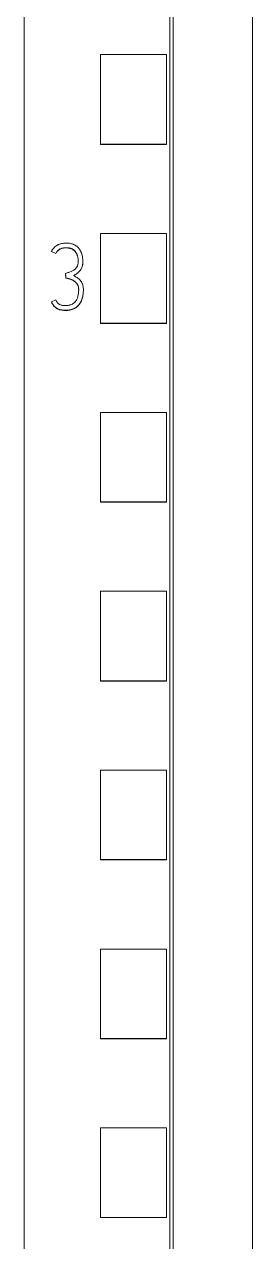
# Model space of a CAD drawing. Header units: millimetres. Extents: x 1359 to 3577, y 1333 to 3557.
# Drawn here: x 2819.97 to 2826.87, y 2942.38 to 2979.14 of the extents above; entities that cross this region are included whole.
import ezdxf

# ---------------------------------------------------------------- set-up
doc = ezdxf.new("R2010")
doc.units = ezdxf.units.MM
doc.layers.add('000-PI-Oprema', color=30, linetype='Continuous', lineweight=5)
doc.layers.add('002-PI-Kabelska kanalica', color=150, linetype='Continuous')

# ---------------------------------------------------------------- blocks, each defined once
blk = doc.blocks.new('S7-1500 AI HS - 6ES7531-7NF10-0AB0')
at = {"layer": '000-PI-Oprema', "color": 0, "linetype": 'ByBlock', "lineweight": 0}
for p, q in [((0, 134.681), (0, 21.262)), ((4.4, 132.4), (4.4, 23.585)), ((2.3, 68.966), (2.3, 71.667)), ((4.3, 71.667), (2.3, 71.667)), ((4.3, 68.966), (4.3, 71.667)), ((2.3, 68.95), (2.3, 68.966)), ((4.3, 68.966), (2.3, 68.966)), ((4.3, 68.95), (2.3, 68.95)), ((4.3, 68.95), (4.3, 68.966)), ((2.3, 63.564), (2.3, 66.266)), ((4.3, 66.266), (2.3, 66.266)), ((4.3, 63.564), (4.3, 66.266)), ((1.246, 65.063), (1.246, 65.057)), ((1.768, 65.409), (1.768, 65.415)), ((1.254, 64.924), (1.254, 64.918)), ((1.784, 64.556), (1.784, 64.563)), ((2.3, 63.55), (2.3, 63.564)), ((4.3, 63.564), (2.3, 63.564)), ((4.3, 63.55), (2.3, 63.55)), ((4.3, 63.55), (4.3, 63.564)), ((2.3, 58.163), (2.3, 60.864)), ((4.3, 60.864), (2.3, 60.864)), ((4.3, 58.163), (4.3, 60.864)), ((2.3, 58.15), (2.3, 58.163)), ((4.3, 58.163), (2.3, 58.163)), ((4.3, 58.15), (2.3, 58.15)), ((4.3, 58.15), (4.3, 58.163)), ((2.3, 52.761), (2.3, 55.462)), ((4.3, 55.462), (2.3, 55.462)), ((4.3, 52.761), (4.3, 55.462)), ((2.3, 52.75), (2.3, 52.761)), ((4.3, 52.761), (2.3, 52.761)), ((4.3, 52.75), (2.3, 52.75)), ((4.3, 52.75), (4.3, 52.761)), ((2.3, 47.36), (2.3, 50.061)), ((4.3, 50.061), (2.3, 50.061)), ((4.3, 47.36), (4.3, 50.061)), ((2.3, 47.35), (2.3, 47.36)), ((4.3, 47.36), (2.3, 47.36)), ((4.3, 47.35), (2.3, 47.35)), ((4.3, 47.35), (4.3, 47.36)), ((2.3, 41.958), (2.3, 44.659)), ((4.3, 44.659), (2.3, 44.659)), ((4.3, 41.958), (4.3, 44.659)), ((2.3, 41.95), (2.3, 41.958)), ((4.3, 41.958), (2.3, 41.958)), ((4.3, 41.95), (2.3, 41.95)), ((4.3, 41.95), (4.3, 41.958)), ((2.3, 36.556), (2.3, 39.257)), ((4.3, 39.257), (2.3, 39.257)), ((4.3, 36.556), (4.3, 39.257)), ((4.3, 36.556), (2.3, 36.556)), ((2.3, 36.55), (2.3, 36.556)), ((4.3, 36.55), (2.3, 36.55)), ((4.3, 36.55), (4.3, 36.556))]:
    blk.add_line(p, q, dxfattribs=at)
at = {"layer": '000-PI-Oprema', "color": 0, "linetype": 'ByBlock', "lineweight": 0, "ltscale": 0.25}
for p, q in [((0.822, 65.728), (0.949, 65.658)), ((0.822, 64.201), (0.949, 64.259))]:
    blk.add_line(p, q, dxfattribs=at)
at = {"layer": '000-PI-Oprema', "color": 0, "linetype": 'ByBlock', "lineweight": 0}
for points, knots in [([(4.5, 132.586), (4.5, 129.542), (4.5, 119.972), (4.5, 105.802), (4.5, 91.235), (4.5, 77.025), (4.5, 62.731), (4.5, 47.245), (4.5, 34.605), (4.5, 26.64), (4.5, 23.299)], [0, 0, 0, 0, 0.083934, 0.263736, 0.389889, 0.484142, 0.653794, 0.78188, 0.908517, 1, 1, 1, 1]), ([(6.9, 129.52), (6.9, 127.497), (6.9, 118.948), (6.9, 105.802), (6.9, 91.235), (6.9, 77.025), (6.9, 62.731), (6.9, 47.245), (6.9, 34.486), (6.9, 25.605), (6.9, 21.348), (6.9, 20.55)], [0, 0, 0, 0, 0.055935, 0.236292, 0.362833, 0.457376, 0.627551, 0.756032, 0.883059, 0.978086, 1, 1, 1, 1]), ([(0.822, 65.728), (0.83, 65.746), (0.849, 65.782), (0.874, 65.814), (0.894, 65.836), (0.902, 65.843), (0.916, 65.857), (0.924, 65.864), (0.947, 65.883), (0.964, 65.895), (0.99, 65.911), (0.998, 65.916), (1.016, 65.925), (1.025, 65.93), (1.053, 65.942), (1.072, 65.949), (1.101, 65.957), (1.111, 65.96), (1.131, 65.965), (1.141, 65.966), (1.171, 65.972), (1.211, 65.976), (1.251, 65.977), (1.291, 65.977), (1.311, 65.976), (1.351, 65.972), (1.371, 65.969), (1.411, 65.962), (1.431, 65.957), (1.469, 65.945), (1.488, 65.937), (1.515, 65.924), (1.524, 65.92), (1.542, 65.91), (1.55, 65.904), (1.575, 65.888), (1.591, 65.875), (1.613, 65.855), (1.621, 65.848), (1.635, 65.833), (1.641, 65.826), (1.661, 65.802), (1.672, 65.786), (1.693, 65.751), (1.703, 65.734), (1.728, 65.678), (1.74, 65.64), (1.753, 65.581), (1.756, 65.561), (1.762, 65.521), (1.764, 65.501), (1.767, 65.461), (1.767, 65.441), (1.768, 65.401), (1.767, 65.381), (1.764, 65.341), (1.762, 65.321), (1.754, 65.281), (1.748, 65.261), (1.734, 65.224), (1.725, 65.206), (1.71, 65.18), (1.704, 65.171), (1.692, 65.155), (1.686, 65.147), (1.667, 65.124), (1.652, 65.109), (1.63, 65.089), (1.622, 65.083), (1.606, 65.07), (1.598, 65.065), (1.573, 65.048), (1.555, 65.038), (1.52, 65.018), (1.503, 65.008), (1.485, 64.999)], [0, 0, 0, 0, 0.03125, 0.0625, 0.0625, 0.078125, 0.078125, 0.09375, 0.09375, 0.125, 0.125, 0.140625, 0.140625, 0.15625, 0.15625, 0.1875, 0.1875, 0.203125, 0.203125, 0.21875, 0.21875, 0.25, 0.28125, 0.28125, 0.3125, 0.3125, 0.34375, 0.34375, 0.375, 0.375, 0.40625, 0.40625, 0.421875, 0.421875, 0.4375, 0.4375, 0.46875, 0.46875, 0.484375, 0.484375, 0.5, 0.5, 0.53125, 0.53125, 0.5625, 0.5625, 0.625, 0.625, 0.65625, 0.65625, 0.6875, 0.6875, 0.71875, 0.71875, 0.75, 0.75, 0.78125, 0.78125, 0.8125, 0.8125, 0.84375, 0.84375, 0.859375, 0.859375, 0.875, 0.875, 0.90625, 0.90625, 0.921875, 0.921875, 0.9375, 0.9375, 0.96875, 0.96875, 1, 1, 1, 1]), ([(1.246, 65.063), (1.278, 65.072), (1.309, 65.082), (1.372, 65.101), (1.404, 65.111), (1.449, 65.132), (1.464, 65.139), (1.492, 65.156), (1.506, 65.165), (1.525, 65.181), (1.531, 65.186), (1.543, 65.198), (1.549, 65.203), (1.566, 65.222), (1.576, 65.235), (1.589, 65.255), (1.593, 65.263), (1.601, 65.277), (1.604, 65.285), (1.613, 65.308), (1.618, 65.324), (1.623, 65.356), (1.625, 65.373), (1.626, 65.406), (1.626, 65.423), (1.626, 65.472), (1.623, 65.505), (1.616, 65.553), (1.612, 65.57), (1.606, 65.594), (1.603, 65.602), (1.598, 65.618), (1.595, 65.625), (1.586, 65.648), (1.579, 65.663), (1.563, 65.692), (1.553, 65.706), (1.533, 65.733), (1.522, 65.745), (1.504, 65.762), (1.498, 65.767), (1.485, 65.778), (1.478, 65.783), (1.457, 65.796), (1.442, 65.804), (1.412, 65.817), (1.396, 65.822), (1.363, 65.83), (1.347, 65.833), (1.314, 65.837), (1.298, 65.838), (1.265, 65.839), (1.248, 65.838), (1.215, 65.836), (1.198, 65.834), (1.165, 65.829), (1.149, 65.826), (1.125, 65.819), (1.117, 65.816), (1.102, 65.81), (1.094, 65.807), (1.079, 65.8), (1.072, 65.796), (1.057, 65.788), (1.051, 65.783), (1.03, 65.768), (1.017, 65.757), (0.994, 65.734), (0.984, 65.721), (0.965, 65.693), (0.957, 65.679), (0.949, 65.664)], [0, 0, 0, 0, 0.0625, 0.0625, 0.125, 0.125, 0.15625, 0.15625, 0.1875, 0.1875, 0.203125, 0.203125, 0.21875, 0.21875, 0.25, 0.25, 0.265625, 0.265625, 0.28125, 0.28125, 0.3125, 0.3125, 0.34375, 0.34375, 0.375, 0.375, 0.4375, 0.4375, 0.46875, 0.46875, 0.484375, 0.484375, 0.5, 0.5, 0.53125, 0.53125, 0.5625, 0.5625, 0.59375, 0.59375, 0.609375, 0.609375, 0.625, 0.625, 0.65625, 0.65625, 0.6875, 0.6875, 0.71875, 0.71875, 0.75, 0.75, 0.78125, 0.78125, 0.8125, 0.8125, 0.84375, 0.84375, 0.859375, 0.859375, 0.875, 0.875, 0.890625, 0.890625, 0.90625, 0.90625, 0.9375, 0.9375, 0.96875, 0.96875, 1, 1, 1, 1]), ([(0.949, 65.658), (0.957, 65.673), (0.965, 65.687), (0.983, 65.714), (0.994, 65.727), (1.011, 65.745), (1.017, 65.75), (1.03, 65.761), (1.036, 65.766), (1.049, 65.776), (1.056, 65.781), (1.07, 65.789), (1.078, 65.793), (1.1, 65.804), (1.116, 65.81), (1.147, 65.819), (1.164, 65.823), (1.196, 65.828), (1.213, 65.83), (1.246, 65.832), (1.262, 65.833), (1.312, 65.831), (1.345, 65.828), (1.385, 65.818), (1.393, 65.816), (1.409, 65.811), (1.417, 65.808), (1.44, 65.799), (1.455, 65.792), (1.476, 65.778), (1.483, 65.773), (1.496, 65.763), (1.502, 65.758), (1.52, 65.741), (1.531, 65.729), (1.547, 65.709), (1.552, 65.702), (1.561, 65.688), (1.574, 65.667), (1.585, 65.645), (1.597, 65.615), (1.603, 65.599), (1.611, 65.569), (1.614, 65.555), (1.616, 65.541)], [0, 0, 0, 0, 0.055989, 0.055989, 0.111979, 0.111979, 0.139974, 0.139974, 0.167968, 0.167968, 0.195963, 0.195963, 0.223958, 0.223958, 0.279947, 0.279947, 0.335937, 0.335937, 0.391926, 0.391926, 0.447916, 0.447916, 0.559895, 0.559895, 0.587889, 0.587889, 0.615884, 0.615884, 0.671874, 0.671874, 0.699868, 0.699868, 0.727863, 0.727863, 0.783853, 0.783853, 0.811847, 0.811847, 0.839842, 0.895832, 0.895832, 0.951821, 0.951821, 1, 1, 1, 1]), ([(1.762, 65.319), (1.764, 65.33), (1.765, 65.341), (1.767, 65.371), (1.768, 65.39), (1.768, 65.409)], [0, 0, 0, 0, 0.372922, 0.372922, 1, 1, 1, 1]), ([(1.485, 64.999), (1.503, 64.989), (1.522, 64.979), (1.558, 64.958), (1.576, 64.947), (1.611, 64.924), (1.629, 64.912), (1.653, 64.892), (1.661, 64.885), (1.676, 64.87), (1.683, 64.862), (1.704, 64.838), (1.716, 64.821), (1.732, 64.794), (1.737, 64.785), (1.746, 64.766), (1.751, 64.756), (1.762, 64.727), (1.768, 64.707), (1.775, 64.676), (1.777, 64.665), (1.78, 64.644), (1.781, 64.634), (1.784, 64.602), (1.784, 64.581), (1.784, 64.539), (1.784, 64.519), (1.781, 64.477), (1.779, 64.456), (1.773, 64.414), (1.77, 64.393), (1.758, 64.332), (1.746, 64.292), (1.727, 64.243), (1.723, 64.234), (1.714, 64.214), (1.709, 64.205), (1.694, 64.177), (1.682, 64.159), (1.658, 64.125), (1.644, 64.109), (1.622, 64.086), (1.615, 64.079), (1.599, 64.064), (1.591, 64.058), (1.566, 64.038), (1.548, 64.027), (1.521, 64.011), (1.512, 64.006), (1.492, 63.997), (1.483, 63.993), (1.433, 63.973), (1.393, 63.963), (1.33, 63.954), (1.309, 63.951), (1.267, 63.949), (1.246, 63.949), (1.203, 63.949), (1.182, 63.951), (1.151, 63.954), (1.14, 63.955), (1.12, 63.959), (1.109, 63.961), (1.078, 63.968), (1.058, 63.975), (1.029, 63.987), (1.019, 63.991), (1, 64), (0.99, 64.005), (0.963, 64.021), (0.946, 64.033), (0.921, 64.054), (0.914, 64.061), (0.899, 64.076), (0.892, 64.084), (0.872, 64.109), (0.861, 64.127), (0.84, 64.163), (0.83, 64.182), (0.822, 64.201)], [0, 0, 0, 0, 0.03125, 0.03125, 0.0625, 0.0625, 0.09375, 0.09375, 0.109375, 0.109375, 0.125, 0.125, 0.15625, 0.15625, 0.171875, 0.171875, 0.1875, 0.1875, 0.21875, 0.21875, 0.234375, 0.234375, 0.25, 0.25, 0.28125, 0.28125, 0.3125, 0.3125, 0.34375, 0.34375, 0.375, 0.375, 0.4375, 0.4375, 0.453125, 0.453125, 0.46875, 0.46875, 0.5, 0.5, 0.53125, 0.53125, 0.546875, 0.546875, 0.5625, 0.5625, 0.59375, 0.59375, 0.609375, 0.609375, 0.625, 0.625, 0.6875, 0.6875, 0.71875, 0.71875, 0.75, 0.75, 0.78125, 0.78125, 0.796875, 0.796875, 0.8125, 0.8125, 0.84375, 0.84375, 0.859375, 0.859375, 0.875, 0.875, 0.90625, 0.90625, 0.921875, 0.921875, 0.9375, 0.9375, 0.96875, 0.96875, 1, 1, 1, 1]), ([(0.949, 64.259), (0.956, 64.243), (0.964, 64.228), (0.982, 64.199), (0.993, 64.185), (1.01, 64.166), (1.017, 64.16), (1.03, 64.148), (1.037, 64.143), (1.051, 64.133), (1.058, 64.129), (1.074, 64.121), (1.082, 64.117), (1.106, 64.108), (1.123, 64.103), (1.157, 64.096), (1.174, 64.094), (1.208, 64.091), (1.226, 64.09), (1.26, 64.09), (1.277, 64.091), (1.311, 64.094), (1.329, 64.096), (1.354, 64.101), (1.363, 64.103), (1.38, 64.107), (1.388, 64.109), (1.413, 64.117), (1.429, 64.124), (1.452, 64.135), (1.46, 64.139), (1.475, 64.148), (1.482, 64.153), (1.503, 64.168), (1.516, 64.18), (1.54, 64.205), (1.551, 64.218), (1.57, 64.247), (1.578, 64.262), (1.593, 64.293), (1.6, 64.31), (1.617, 64.359), (1.625, 64.392), (1.633, 64.443), (1.636, 64.46), (1.64, 64.495), (1.641, 64.512), (1.643, 64.547), (1.643, 64.564), (1.642, 64.59), (1.642, 64.598), (1.641, 64.616), (1.64, 64.624), (1.636, 64.65), (1.632, 64.667), (1.623, 64.691), (1.62, 64.699), (1.613, 64.715), (1.609, 64.723), (1.596, 64.745), (1.586, 64.759), (1.564, 64.786), (1.551, 64.798), (1.525, 64.821), (1.511, 64.831), (1.482, 64.849), (1.467, 64.858), (1.436, 64.873), (1.42, 64.88), (1.388, 64.892), (1.372, 64.897), (1.322, 64.911), (1.288, 64.919), (1.254, 64.924)], [0, 0, 0, 0, 0.03125, 0.03125, 0.0625, 0.0625, 0.078125, 0.078125, 0.09375, 0.09375, 0.109375, 0.109375, 0.125, 0.125, 0.15625, 0.15625, 0.1875, 0.1875, 0.21875, 0.21875, 0.25, 0.25, 0.28125, 0.28125, 0.296875, 0.296875, 0.3125, 0.3125, 0.34375, 0.34375, 0.359375, 0.359375, 0.375, 0.375, 0.40625, 0.40625, 0.4375, 0.4375, 0.46875, 0.46875, 0.5, 0.5, 0.5625, 0.5625, 0.59375, 0.59375, 0.625, 0.625, 0.65625, 0.65625, 0.671875, 0.671875, 0.6875, 0.6875, 0.71875, 0.71875, 0.734375, 0.734375, 0.75, 0.75, 0.78125, 0.78125, 0.8125, 0.8125, 0.84375, 0.84375, 0.875, 0.875, 0.90625, 0.90625, 0.9375, 0.9375, 1, 1, 1, 1]), ([(1.254, 64.918), (1.289, 64.912), (1.322, 64.905), (1.371, 64.891), (1.388, 64.885), (1.42, 64.874), (1.436, 64.867), (1.459, 64.856), (1.467, 64.851), (1.482, 64.843), (1.489, 64.839), (1.511, 64.825), (1.525, 64.814), (1.545, 64.797), (1.551, 64.791), (1.563, 64.779), (1.569, 64.773), (1.586, 64.753), (1.596, 64.739), (1.609, 64.716), (1.613, 64.709), (1.617, 64.7), (1.617, 64.7), (1.617, 64.699)], [0, 0, 0, 0, 0.234549, 0.234549, 0.351824, 0.351824, 0.469098, 0.469098, 0.527735, 0.527735, 0.586373, 0.586373, 0.703647, 0.703647, 0.762285, 0.762285, 0.820922, 0.820922, 0.938196, 0.938196, 0.996834, 0.996834, 1, 1, 1, 1]), ([(0.822, 64.195), (0.83, 64.175), (0.84, 64.157), (0.861, 64.12), (0.872, 64.103), (0.892, 64.078), (0.899, 64.07), (0.914, 64.055), (0.921, 64.047), (0.945, 64.027), (0.963, 64.015), (0.99, 63.999), (0.999, 63.994), (1.018, 63.985), (1.028, 63.981), (1.057, 63.969), (1.077, 63.963), (1.118, 63.953), (1.139, 63.949), (1.181, 63.945), (1.202, 63.943), (1.244, 63.942), (1.265, 63.943), (1.307, 63.945), (1.327, 63.947), (1.359, 63.952), (1.369, 63.953), (1.39, 63.958), (1.4, 63.96), (1.431, 63.968), (1.451, 63.974), (1.48, 63.986), (1.49, 63.99), (1.509, 63.999), (1.518, 64.004), (1.546, 64.019), (1.564, 64.031), (1.597, 64.056), (1.612, 64.07), (1.642, 64.1), (1.655, 64.116), (1.68, 64.15), (1.692, 64.168), (1.707, 64.195), (1.712, 64.205), (1.721, 64.224), (1.725, 64.233), (1.745, 64.282), (1.757, 64.322), (1.77, 64.384), (1.773, 64.404), (1.779, 64.446), (1.781, 64.467), (1.782, 64.491), (1.782, 64.494), (1.783, 64.498)], [0, 0, 0, 0, 0.045144, 0.045144, 0.090287, 0.090287, 0.112859, 0.112859, 0.135431, 0.135431, 0.180575, 0.180575, 0.203147, 0.203147, 0.225718, 0.225718, 0.270862, 0.270862, 0.316006, 0.316006, 0.361149, 0.361149, 0.406293, 0.406293, 0.451437, 0.451437, 0.474009, 0.474009, 0.49658, 0.49658, 0.541724, 0.541724, 0.564296, 0.564296, 0.586868, 0.586868, 0.632011, 0.632011, 0.677155, 0.677155, 0.722299, 0.722299, 0.767442, 0.767442, 0.790014, 0.790014, 0.812586, 0.812586, 0.902873, 0.902873, 0.948017, 0.948017, 0.993161, 0.993161, 1, 1, 1, 1])]:
    blk.add_open_spline(points, degree=3, knots=knots, dxfattribs=at)
for points, weights in [([(1.254, 64.924), (1.25, 64.993), (1.246, 65.063)], [0.500000009599, 0.499999990401, 0.500000009599]), ([(1.246, 65.057), (1.25, 64.987), (1.254, 64.918)], [0.499999969803, 0.500000030197, 0.499999969803])]:
    blk.add_rational_spline(points, weights, degree=2, dxfattribs=at)

msp = doc.modelspace()

# ---------------------------------------------------------------- block references
at = {"layer": '002-PI-Kabelska kanalica', "color": 0, "linetype": 'ByBlock', "lineweight": 0}
msp.add_blockref('S7-1500 AI HS - 6ES7531-7NF10-0AB0', (2819.971, 2906.556), dxfattribs=at)

doc.saveas('drawing.dxf')
